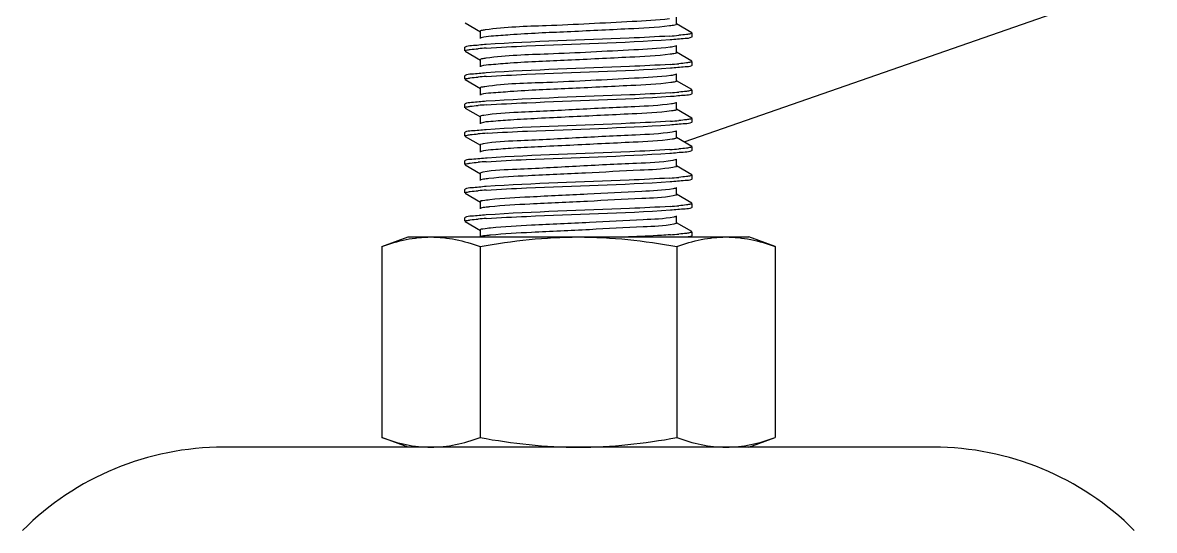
# Model space of a CAD drawing. Extents: x 1031190 to 1725648, y 733081 to 1571294.
# Drawn here: x 1133394 to 1134343, y 1248167 to 1248593 of the extents above; entities that cross this region are included whole.
import ezdxf

# ---------------------------------------------------------------- set-up
doc = ezdxf.new("R2010")
doc.units = 0
doc.header["$LTSCALE"] = 1000
doc.header["$MEASUREMENT"] = 0
doc.styles.get("Standard").update_dxf_attribs({"font": 'gbenor.shx', "bigfont": 'gbcbig.shx'})
doc.dimstyles.get("Standard").update_dxf_attribs({"dimtxt": 0.18, "dimasz": 0.18, "dimexe": 0.18, "dimexo": 0.0625, "dimgap": 0.09, "dimtad": 0, "dimtih": 1, "dimtoh": 1, "dimdec": 4, "dimzin": 0, "dimdsep": 46, "dimtxsty": 'Standard', "dimcen": 0.09, "dimadec": 0, "dimazin": 0, "dimtfac": 1, "dimtdec": 4, "dimtofl": 0, "dimtmove": 0, "dimatfit": 3, "dimfxl": 0, "dimtolj": 1, "dimtzin": 0, "dimarcsym": 0})

msp = doc.modelspace()

# ---------------------------------------------------------------- linework, layer by layer
at = {"linetype": 'Continuous'}
for p, q in [((1133764.71, 1248592.76), (1133777.64, 1248585.28)), ((1133942.1, 1248591.54), (1133942.1, 1248597.49)), ((1133777.38, 1248585.58), (1133777.38, 1248579.63)), ((1133954.76, 1248584.36), (1133941.84, 1248591.84)), ((1133954.99, 1248581.12), (1133954.99, 1248584.09)), ((1133954.99, 1248581.12), (1133954.99, 1248584.09)), ((1133942.1, 1248567.72), (1133942.1, 1248573.68)), ((1133954.76, 1248580.86), (1133954.99, 1248581.12)), ((1133764.71, 1248572.45), (1133764.49, 1248572.19)), ((1133764.49, 1248569.21), (1133764.49, 1248572.19)), ((1133764.49, 1248569.21), (1133764.49, 1248572.19)), ((1133764.71, 1248568.95), (1133777.64, 1248561.47)), ((1133954.76, 1248560.54), (1133941.84, 1248568.02)), ((1133777.38, 1248561.77), (1133777.38, 1248555.82)), ((1133954.76, 1248557.04), (1133954.99, 1248557.3)), ((1133954.99, 1248557.3), (1133954.99, 1248560.28)), ((1133954.99, 1248557.3), (1133954.99, 1248560.28)), ((1133764.71, 1248548.64), (1133764.49, 1248548.38)), ((1133764.49, 1248545.4), (1133764.49, 1248548.38)), ((1133764.49, 1248545.4), (1133764.49, 1248548.38)), ((1133764.71, 1248545.14), (1133777.64, 1248537.66)), ((1133942.1, 1248543.91), (1133942.1, 1248549.86)), ((1133777.38, 1248537.96), (1133777.38, 1248532)), ((1133954.76, 1248536.73), (1133941.84, 1248544.21)), ((1133954.99, 1248533.49), (1133954.99, 1248536.47)), ((1133954.99, 1248533.49), (1133954.99, 1248536.47)), ((1133954.76, 1248533.23), (1133954.99, 1248533.49)), ((1133764.71, 1248524.82), (1133764.49, 1248524.56)), ((1133764.49, 1248521.59), (1133764.49, 1248524.56)), ((1133764.49, 1248521.59), (1133764.49, 1248524.56)), ((1133764.71, 1248521.32), (1133777.64, 1248513.84)), ((1133954.76, 1248512.92), (1133941.84, 1248520.4)), ((1133942.1, 1248520.1), (1133942.1, 1248526.05)), ((1133777.38, 1248514.14), (1133777.38, 1248508.19)), ((1133778.12, 1248508.7), (1133777.64, 1248508.49)), ((1133954.76, 1248509.42), (1133954.99, 1248509.68)), ((1133954.99, 1248509.68), (1133954.99, 1248512.66)), ((1133954.99, 1248509.68), (1133954.99, 1248512.66)), ((1133764.71, 1248501.01), (1133764.49, 1248500.75)), ((1133764.49, 1248497.77), (1133764.49, 1248500.75)), ((1133764.49, 1248497.77), (1133764.49, 1248500.75)), ((1133942.1, 1248496.28), (1133942.1, 1248502.24)), ((1133764.71, 1248497.51), (1133777.64, 1248490.03)), ((1133777.38, 1248490.33), (1133777.38, 1248484.38)), ((1133954.76, 1248489.1), (1133941.84, 1248496.59)), ((1133954.99, 1248485.87), (1133954.99, 1248488.84)), ((1133954.99, 1248485.87), (1133954.99, 1248488.84)), ((1133778.07, 1248484.87), (1133777.64, 1248484.68)), ((1133954.76, 1248485.61), (1133954.99, 1248485.87)), ((1133764.71, 1248477.2), (1133764.49, 1248476.94)), ((1133764.49, 1248473.96), (1133764.49, 1248476.94)), ((1133764.49, 1248473.96), (1133764.49, 1248476.94)), ((1133764.71, 1248473.7), (1133777.64, 1248466.22)), ((1133954.76, 1248465.29), (1133941.84, 1248472.77)), ((1133942.1, 1248472.47), (1133942.1, 1248478.42)), ((1133777.38, 1248466.52), (1133777.38, 1248460.57)), ((1133778.03, 1248461.04), (1133777.64, 1248460.87)), ((1133954.76, 1248461.79), (1133954.99, 1248462.05)), ((1133954.99, 1248462.05), (1133954.99, 1248465.03)), ((1133954.99, 1248462.05), (1133954.99, 1248465.03)), ((1133764.71, 1248453.38), (1133764.49, 1248453.12)), ((1133764.49, 1248450.15), (1133764.49, 1248453.12)), ((1133764.49, 1248450.15), (1133764.49, 1248453.12)), ((1133942.1, 1248448.66), (1133942.1, 1248454.61)), ((1133764.71, 1248449.89), (1133777.64, 1248442.4)), ((1133777.38, 1248442.71), (1133777.38, 1248436.75)), ((1133954.76, 1248441.48), (1133941.84, 1248448.96)), ((1133954.99, 1248438.24), (1133954.99, 1248441.22)), ((1133954.99, 1248438.24), (1133954.99, 1248441.22)), ((1133954.76, 1248437.98), (1133954.99, 1248438.24)), ((1133764.71, 1248429.57), (1133764.49, 1248429.31)), ((1133764.49, 1248426.33), (1133764.49, 1248429.31)), ((1133764.49, 1248426.33), (1133764.49, 1248429.31)), ((1133764.71, 1248426.07), (1133777.64, 1248418.59)), ((1133954.76, 1248417.67), (1133941.84, 1248425.15)), ((1133942.1, 1248424.85), (1133942.1, 1248430.8)), ((1133694.76, 1248405.14), (1133716.86, 1248413.18)), ((1133716.86, 1248413.18), (1134002.62, 1248413.18)), ((1133777.38, 1248418.89), (1133777.38, 1248412.94)), ((1133954.76, 1248414.17), (1133954.99, 1248414.43)), ((1133954.99, 1248414.43), (1133954.99, 1248417.4)), ((1133954.99, 1248414.43), (1133954.99, 1248417.4)), ((1134024.72, 1248405.14), (1134002.62, 1248413.18)), ((1133694.76, 1248405.14), (1133694.76, 1248245.01)), ((1133777.25, 1248405.14), (1133777.25, 1248245.01)), ((1133942.23, 1248405.14), (1133942.23, 1248245.01)), ((1134024.72, 1248405.14), (1134024.72, 1248245.01)), ((1133716.86, 1248236.97), (1133694.76, 1248245.01)), ((1134002.62, 1248236.97), (1134024.72, 1248245.01)), ((1134157.4, 1248236.97), (1133562.08, 1248236.97))]:
    msp.add_line(p, q, dxfattribs=at)
for centre, radius, start, end in [((1133908.73, 1249001.7), 420.93, 273.75449, 274.80579), ((1133809.87, 1248162.52), 409.98, 93.82946, 94.80337), ((1133909.14, 1248972.82), 415.84, 273.78742, 274.80614), ((1133809.89, 1248138.51), 410.17, 93.82817, 94.80335), ((1133909.45, 1248945.07), 411.89, 273.81407, 274.8057), ((1133809.85, 1248115.2), 409.67, 93.83146, 94.80342), ((1133909.66, 1248918.68), 409.3, 273.83234, 274.80488), ((1133810.96, 1248077.39), 423.71, 93.73755, 94.80472), ((1133908.87, 1248904.77), 419.24, 273.76458, 274.80651), ((1133809.78, 1248068.38), 408.86, 93.83688, 94.80356), ((1133908.72, 1248882.82), 421.11, 273.75336, 274.80576), ((1133809.87, 1248043.47), 409.96, 93.82958, 94.80337), ((1133909.13, 1248853.9), 415.99, 273.7864, 274.80614), ((1133809.89, 1248019.45), 410.17, 93.82814, 94.80335), ((1133909.44, 1248826.11), 412, 273.81333, 274.80572), ((1133940.18, 1248491.97), 79.39, 277.02342, 277.41254), ((1133562.08, 1247998.84), 238.13, 90, 135), ((1134157.4, 1247998.84), 238.13, 45, 90)]:
    msp.add_arc(centre, radius, start, end, dxfattribs=at)
for points, knots in [([(1133936.15, 1248596.04), (1133925.76, 1248594.76), (1133891.23, 1248593.11), (1133839.79, 1248590.19), (1133798.54, 1248589.25), (1133781.65, 1248586.81)], [0, 0, 0, 0, 0.202876, 0.669154, 1, 1, 1, 1]), ([(1133781.65, 1248586.81), (1133781.03, 1248586.72), (1133779.82, 1248586.37), (1133777.38, 1248586.44), (1133777.38, 1248585.58)], [0, 0, 0, 0, 0.421667, 1, 1, 1, 1]), ([(1133936.15, 1248590.09), (1133924.76, 1248588.68), (1133896.05, 1248587.38), (1133851.54, 1248585.1), (1133813.02, 1248583.61), (1133789.15, 1248581.62), (1133780.97, 1248581.02), (1133778.31, 1248580.2)], [0, 0, 0, 0, 0.217625, 0.544216, 0.8461, 0.947285, 1, 1, 1, 1]), ([(1133942.1, 1248591.54), (1133942.1, 1248590.98), (1133939.11, 1248590.68), (1133937.64, 1248590.27), (1133936.15, 1248590.09)], [0, 0, 0, 0, 0.270415, 1, 1, 1, 1]), ([(1133954.99, 1248584.09), (1133954.99, 1248583.65), (1133952.66, 1248583.37), (1133951.49, 1248583.05), (1133950.31, 1248582.9)], [0, 0, 0, 0, 0.271198, 1, 1, 1, 1]), ([(1133782.43, 1248574.55), (1133778.33, 1248574.27), (1133772.58, 1248573.48), (1133766.31, 1248573.37), (1133764.72, 1248572.45)], [0, 0, 0, 0, 0.690263, 1, 1, 1, 1]), ([(1133778.31, 1248580.2), (1133778.18, 1248580.16), (1133777.95, 1248580.08), (1133777.73, 1248579.98), (1133777.64, 1248579.93)], [0, 0, 0, 0, 0.565619, 1, 1, 1, 1]), ([(1133936.3, 1248581.68), (1133924.98, 1248580.92), (1133873.69, 1248578.46), (1133822.34, 1248577.27), (1133782.43, 1248574.55)], [0, 0, 0, 0, 0.220924, 1, 1, 1, 1]), ([(1133782.49, 1248571.58), (1133793.72, 1248572.34), (1133845.09, 1248574.82), (1133896.52, 1248576.02), (1133936.61, 1248578.72)], [0, 0, 0, 0, 0.218842, 1, 1, 1, 1]), ([(1133936.61, 1248578.72), (1133940.81, 1248579.01), (1133946.7, 1248579.82), (1133953.13, 1248579.92), (1133954.76, 1248580.86)], [0, 0, 0, 0, 0.690723, 1, 1, 1, 1]), ([(1133764.49, 1248569.21), (1133764.49, 1248569.65), (1133766.78, 1248569.93), (1133767.93, 1248570.24), (1133769.09, 1248570.39)], [0, 0, 0, 0, 0.2715, 1, 1, 1, 1]), ([(1133936.75, 1248566.35), (1133925.49, 1248564.89), (1133896.75, 1248563.63), (1133852.06, 1248561.29), (1133813.17, 1248559.82), (1133789.1, 1248557.78), (1133780.87, 1248557.21), (1133778.24, 1248556.36)], [0, 0, 0, 0, 0.214495, 0.542113, 0.846143, 0.947723, 1, 1, 1, 1]), ([(1133936.75, 1248572.3), (1133926.63, 1248570.99), (1133892.41, 1248569.37), (1133840.95, 1248566.47), (1133799.44, 1248565.43), (1133782.19, 1248563.07)], [0, 0, 0, 0, 0.197813, 0.662661, 1, 1, 1, 1]), ([(1133941.84, 1248573.37), (1133941.63, 1248573.25), (1133939.97, 1248572.69), (1133938.24, 1248572.5), (1133936.75, 1248572.3)], [0, 0, 0, 0, 0.13831, 1, 1, 1, 1]), ([(1133942.1, 1248567.72), (1133942.1, 1248567.22), (1133939.44, 1248566.89), (1133938.09, 1248566.52), (1133936.75, 1248566.35)], [0, 0, 0, 0, 0.272046, 1, 1, 1, 1]), ([(1133782.19, 1248563.07), (1133780.98, 1248562.91), (1133779.75, 1248562.58), (1133777.38, 1248562.23), (1133777.38, 1248561.77)], [0, 0, 0, 0, 0.726158, 1, 1, 1, 1]), ([(1133778.24, 1248556.36), (1133778.12, 1248556.33), (1133777.92, 1248556.26), (1133777.72, 1248556.17), (1133777.64, 1248556.12)], [0, 0, 0, 0, 0.561102, 1, 1, 1, 1]), ([(1133936.61, 1248557.89), (1133925.31, 1248557.13), (1133873.94, 1248554.66), (1133822.5, 1248553.46), (1133782.49, 1248550.74)], [0, 0, 0, 0, 0.220148, 1, 1, 1, 1]), ([(1133782.5, 1248547.77), (1133793.76, 1248548.53), (1133845.21, 1248551.01), (1133896.72, 1248552.21), (1133936.85, 1248554.93)], [0, 0, 0, 0, 0.219113, 1, 1, 1, 1]), ([(1133936.85, 1248554.93), (1133941, 1248555.21), (1133946.81, 1248556.01), (1133953.15, 1248556.12), (1133954.76, 1248557.04)], [0, 0, 0, 0, 0.690473, 1, 1, 1, 1]), ([(1133954.99, 1248560.28), (1133954.99, 1248559.85), (1133952.69, 1248559.56), (1133951.53, 1248559.25), (1133950.37, 1248559.1)], [0, 0, 0, 0, 0.271414, 1, 1, 1, 1]), ([(1133764.49, 1248545.4), (1133764.49, 1248545.83), (1133766.78, 1248546.12), (1133767.94, 1248546.43), (1133769.09, 1248546.58)], [0, 0, 0, 0, 0.27149, 1, 1, 1, 1]), ([(1133782.49, 1248550.74), (1133778.38, 1248550.46), (1133772.61, 1248549.66), (1133766.32, 1248549.56), (1133764.72, 1248548.64)], [0, 0, 0, 0, 0.690329, 1, 1, 1, 1]), ([(1133937.32, 1248548.57), (1133927.18, 1248547.17), (1133892.43, 1248545.61), (1133840.53, 1248542.52), (1133798.52, 1248541.72), (1133781.35, 1248539.14)], [0, 0, 0, 0, 0.1966, 0.666503, 1, 1, 1, 1]), ([(1133941.84, 1248549.56), (1133941.65, 1248549.45), (1133940.18, 1248548.94), (1133938.64, 1248548.75), (1133937.32, 1248548.57)], [0, 0, 0, 0, 0.141712, 1, 1, 1, 1]), ([(1133781.35, 1248539.14), (1133780.77, 1248539.05), (1133779.64, 1248538.73), (1133777.37, 1248538.76), (1133777.38, 1248537.96)], [0, 0, 0, 0, 0.420714, 1, 1, 1, 1]), ([(1133937.32, 1248542.61), (1133926.2, 1248541.09), (1133897.46, 1248539.88), (1133852.6, 1248537.49), (1133813.35, 1248536.04), (1133789.07, 1248533.95), (1133780.79, 1248533.4), (1133778.17, 1248532.53)], [0, 0, 0, 0, 0.21122, 0.539778, 0.846003, 0.948056, 1, 1, 1, 1]), ([(1133942.1, 1248543.91), (1133942.1, 1248543.45), (1133939.74, 1248543.1), (1133938.52, 1248542.78), (1133937.32, 1248542.61)], [0, 0, 0, 0, 0.273972, 1, 1, 1, 1]), ([(1133954.99, 1248536.47), (1133954.99, 1248536.04), (1133952.71, 1248535.75), (1133951.56, 1248535.44), (1133950.41, 1248535.29)], [0, 0, 0, 0, 0.271556, 1, 1, 1, 1]), ([(1133782.5, 1248526.93), (1133778.38, 1248526.65), (1133772.61, 1248525.85), (1133766.32, 1248525.74), (1133764.72, 1248524.82)], [0, 0, 0, 0, 0.690341, 1, 1, 1, 1]), ([(1133778.17, 1248532.53), (1133778.07, 1248532.5), (1133777.89, 1248532.43), (1133777.71, 1248532.35), (1133777.64, 1248532.31)], [0, 0, 0, 0, 0.557022, 1, 1, 1, 1]), ([(1133782.47, 1248523.95), (1133793.75, 1248524.72), (1133845.26, 1248527.2), (1133896.84, 1248528.39), (1133937.01, 1248531.13)], [0, 0, 0, 0, 0.219209, 1, 1, 1, 1]), ([(1133936.85, 1248534.09), (1133925.57, 1248533.33), (1133874.12, 1248530.85), (1133822.61, 1248529.66), (1133782.5, 1248526.93)], [0, 0, 0, 0, 0.219564, 1, 1, 1, 1]), ([(1133937.01, 1248531.13), (1133941.12, 1248531.4), (1133946.88, 1248532.2), (1133953.16, 1248532.31), (1133954.76, 1248533.23)], [0, 0, 0, 0, 0.690297, 1, 1, 1, 1]), ([(1133764.49, 1248521.59), (1133764.49, 1248522.02), (1133766.77, 1248522.3), (1133767.93, 1248522.62), (1133769.08, 1248522.77)], [0, 0, 0, 0, 0.271516, 1, 1, 1, 1]), ([(1133937.86, 1248518.88), (1133926.89, 1248517.28), (1133898.17, 1248516.11), (1133860.7, 1248514.19), (1133826.71, 1248512.58), (1133804.75, 1248511.52), (1133789.07, 1248510.12), (1133780.73, 1248509.6), (1133778.12, 1248508.7)], [0, 0, 0, 0, 0.207809, 0.537231, 0.703413, 0.845703, 0.948297, 1, 1, 1, 1]), ([(1133937.86, 1248524.83), (1133927.66, 1248523.35), (1133900.84, 1248522.16), (1133857.92, 1248520.05), (1133815.74, 1248517.78), (1133789.86, 1248516.8), (1133780.4, 1248515.17)], [0, 0, 0, 0, 0.19601, 0.509345, 0.817487, 1, 1, 1, 1]), ([(1133941.84, 1248525.75), (1133941.67, 1248525.65), (1133940.38, 1248525.18), (1133939.02, 1248525), (1133937.86, 1248524.83)], [0, 0, 0, 0, 0.145431, 1, 1, 1, 1]), ([(1133942.1, 1248520.1), (1133942.1, 1248519.96), (1133940.62, 1248518.98), (1133939.21, 1248519.07), (1133937.86, 1248518.88)], [0, 0, 0, 0, 0.090838, 1, 1, 1, 1]), ([(1133780.4, 1248515.17), (1133779.63, 1248515.04), (1133778.8, 1248514.85), (1133777.38, 1248514.45), (1133777.38, 1248514.14)], [0, 0, 0, 0, 0.716441, 1, 1, 1, 1]), ([(1133937.01, 1248510.29), (1133925.74, 1248509.52), (1133874.22, 1248507.04), (1133822.64, 1248505.85), (1133782.47, 1248503.12)], [0, 0, 0, 0, 0.2192, 1, 1, 1, 1]), ([(1133783.34, 1248500.2), (1133794.58, 1248500.95), (1133845.6, 1248503.39), (1133896.68, 1248504.61), (1133936.39, 1248507.27)], [0, 0, 0, 0, 0.220605, 1, 1, 1, 1]), ([(1133936.39, 1248507.27), (1133940.65, 1248507.56), (1133946.61, 1248508.38), (1133953.11, 1248508.47), (1133954.76, 1248509.42)], [0, 0, 0, 0, 0.690936, 1, 1, 1, 1]), ([(1133954.99, 1248512.66), (1133954.99, 1248512.23), (1133952.72, 1248511.94), (1133951.57, 1248511.63), (1133950.43, 1248511.48)], [0, 0, 0, 0, 0.271623, 1, 1, 1, 1]), ([(1133764.49, 1248497.77), (1133764.49, 1248498.22), (1133766.84, 1248498.5), (1133768.03, 1248498.82), (1133769.21, 1248498.97)], [0, 0, 0, 0, 0.271042, 1, 1, 1, 1]), ([(1133782.47, 1248503.12), (1133778.36, 1248502.84), (1133772.6, 1248502.04), (1133766.32, 1248501.93), (1133764.72, 1248501.01)], [0, 0, 0, 0, 0.69031, 1, 1, 1, 1]), ([(1133938.37, 1248501.09), (1133928.23, 1248499.52), (1133901.21, 1248498.4), (1133857.88, 1248496.25), (1133815.35, 1248493.89), (1133789.3, 1248493.02), (1133779.95, 1248491.28)], [0, 0, 0, 0, 0.193902, 0.509761, 0.820177, 1, 1, 1, 1]), ([(1133941.84, 1248501.94), (1133941.46, 1248501.72), (1133940.28, 1248501.42), (1133939.12, 1248501.21), (1133938.37, 1248501.09)], [0, 0, 0, 0, 0.364713, 1, 1, 1, 1]), ([(1133779.95, 1248491.28), (1133779.3, 1248491.16), (1133778.56, 1248490.99), (1133777.38, 1248490.6), (1133777.38, 1248490.33)], [0, 0, 0, 0, 0.712361, 1, 1, 1, 1]), ([(1133938.37, 1248495.14), (1133927.56, 1248493.47), (1133898.87, 1248492.38), (1133861.36, 1248490.4), (1133827.08, 1248488.78), (1133804.89, 1248487.73), (1133789.08, 1248486.29), (1133780.67, 1248485.79), (1133778.07, 1248484.87)], [0, 0, 0, 0, 0.204274, 0.534495, 0.701868, 0.845261, 0.94846, 1, 1, 1, 1]), ([(1133942.1, 1248496.28), (1133942.1, 1248495.92), (1133940.31, 1248495.53), (1133939.31, 1248495.28), (1133938.37, 1248495.14)], [0, 0, 0, 0, 0.278852, 1, 1, 1, 1]), ([(1133954.99, 1248488.84), (1133954.99, 1248488.41), (1133952.68, 1248488.12), (1133951.51, 1248487.8), (1133950.34, 1248487.65)], [0, 0, 0, 0, 0.271302, 1, 1, 1, 1]), ([(1133783.34, 1248479.36), (1133779.03, 1248479.07), (1133772.98, 1248478.24), (1133766.39, 1248478.16), (1133764.72, 1248477.2)], [0, 0, 0, 0, 0.691189, 1, 1, 1, 1]), ([(1133782.42, 1248476.32), (1133793.61, 1248477.09), (1133844.9, 1248479.56), (1133896.24, 1248480.77), (1133936.29, 1248483.45)], [0, 0, 0, 0, 0.218367, 1, 1, 1, 1]), ([(1133936.39, 1248486.43), (1133925.19, 1248485.68), (1133874.18, 1248483.23), (1133823.1, 1248482.01), (1133783.34, 1248479.36)], [0, 0, 0, 0, 0.219765, 1, 1, 1, 1]), ([(1133936.29, 1248483.45), (1133940.57, 1248483.74), (1133946.56, 1248484.57), (1133953.1, 1248484.65), (1133954.76, 1248485.61)], [0, 0, 0, 0, 0.691035, 1, 1, 1, 1]), ([(1133764.49, 1248473.96), (1133764.49, 1248474.39), (1133766.77, 1248474.68), (1133767.92, 1248474.99), (1133769.07, 1248475.14)], [0, 0, 0, 0, 0.271561, 1, 1, 1, 1]), ([(1133938.85, 1248477.36), (1133928.82, 1248475.7), (1133901.7, 1248474.66), (1133858.1, 1248472.45), (1133815.23, 1248470.02), (1133788.98, 1248469.24), (1133779.67, 1248467.41)], [0, 0, 0, 0, 0.191149, 0.508776, 0.821496, 1, 1, 1, 1]), ([(1133938.85, 1248471.4), (1133929.83, 1248469.91), (1133905.3, 1248468.87), (1133864.9, 1248466.69), (1133822.59, 1248464.76), (1133795.59, 1248463.39), (1133784.67, 1248462.17)], [0, 0, 0, 0, 0.177542, 0.475313, 0.786662, 1, 1, 1, 1]), ([(1133941.84, 1248478.12), (1133941.51, 1248477.93), (1133940.49, 1248477.66), (1133939.49, 1248477.46), (1133938.85, 1248477.36)], [0, 0, 0, 0, 0.370671, 1, 1, 1, 1]), ([(1133942.1, 1248472.47), (1133942.1, 1248472.15), (1133940.56, 1248471.75), (1133939.67, 1248471.54), (1133938.85, 1248471.4)], [0, 0, 0, 0, 0.281956, 1, 1, 1, 1]), ([(1133779.67, 1248467.41), (1133779.09, 1248467.3), (1133778.42, 1248467.15), (1133777.38, 1248466.76), (1133777.38, 1248466.52)], [0, 0, 0, 0, 0.709245, 1, 1, 1, 1]), ([(1133784.67, 1248462.17), (1133783.9, 1248462.09), (1133781.68, 1248461.79), (1133779.41, 1248461.55), (1133778.03, 1248461.04)], [0, 0, 0, 0, 0.345692, 1, 1, 1, 1]), ([(1133936.29, 1248462.61), (1133924.97, 1248461.86), (1133873.68, 1248459.4), (1133822.33, 1248458.21), (1133782.42, 1248455.49)], [0, 0, 0, 0, 0.220951, 1, 1, 1, 1]), ([(1133936.6, 1248459.66), (1133940.8, 1248459.94), (1133946.7, 1248460.76), (1133953.13, 1248460.85), (1133954.76, 1248461.79)], [0, 0, 0, 0, 0.690732, 1, 1, 1, 1]), ([(1133954.99, 1248465.03), (1133954.99, 1248464.59), (1133952.66, 1248464.31), (1133951.48, 1248463.99), (1133950.31, 1248463.84)], [0, 0, 0, 0, 0.27119, 1, 1, 1, 1]), ([(1133764.49, 1248450.15), (1133764.49, 1248450.58), (1133766.78, 1248450.87), (1133767.93, 1248451.18), (1133769.09, 1248451.33)], [0, 0, 0, 0, 0.271501, 1, 1, 1, 1]), ([(1133782.42, 1248455.49), (1133778.32, 1248455.21), (1133772.58, 1248454.41), (1133766.31, 1248454.3), (1133764.72, 1248453.38)], [0, 0, 0, 0, 0.69026, 1, 1, 1, 1]), ([(1133782.49, 1248452.52), (1133793.72, 1248453.28), (1133845.09, 1248455.75), (1133896.52, 1248456.96), (1133936.6, 1248459.66)], [0, 0, 0, 0, 0.21883, 1, 1, 1, 1]), ([(1133939.29, 1248453.62), (1133930.56, 1248452.07), (1133906.41, 1248451.11), (1133866.35, 1248448.87), (1133823.85, 1248446.97), (1133796.53, 1248445.58), (1133785.37, 1248444.39)], [0, 0, 0, 0, 0.172452, 0.468288, 0.781567, 1, 1, 1, 1]), ([(1133941.84, 1248454.31), (1133941.55, 1248454.14), (1133940.69, 1248453.89), (1133939.83, 1248453.72), (1133939.29, 1248453.62)], [0, 0, 0, 0, 0.377326, 1, 1, 1, 1]), ([(1133785.37, 1248444.39), (1133783.37, 1248444.17), (1133781.47, 1248443.59), (1133777.37, 1248443.44), (1133777.38, 1248442.71)], [0, 0, 0, 0, 0.733301, 1, 1, 1, 1]), ([(1133939.29, 1248447.67), (1133930.56, 1248446.11), (1133906.41, 1248445.16), (1133866.35, 1248442.92), (1133823.85, 1248441.02), (1133796.53, 1248439.63), (1133785.37, 1248438.44)], [0, 0, 0, 0, 0.172452, 0.468288, 0.781567, 1, 1, 1, 1]), ([(1133942.1, 1248448.66), (1133942.1, 1248448.37), (1133940.79, 1248447.98), (1133940, 1248447.79), (1133939.29, 1248447.67)], [0, 0, 0, 0, 0.285684, 1, 1, 1, 1]), ([(1133954.99, 1248441.22), (1133954.99, 1248440.78), (1133952.69, 1248440.5), (1133951.53, 1248440.18), (1133950.37, 1248440.03)], [0, 0, 0, 0, 0.271408, 1, 1, 1, 1]), ([(1133782.49, 1248431.68), (1133778.37, 1248431.4), (1133772.61, 1248430.6), (1133766.32, 1248430.49), (1133764.72, 1248429.57)], [0, 0, 0, 0, 0.690327, 1, 1, 1, 1]), ([(1133785.37, 1248438.44), (1133784.39, 1248438.33), (1133781.84, 1248437.95), (1133779.06, 1248437.88), (1133777.64, 1248437.05)], [0, 0, 0, 0, 0.372857, 1, 1, 1, 1]), ([(1133936.6, 1248438.82), (1133925.3, 1248438.06), (1133873.93, 1248435.59), (1133822.5, 1248434.4), (1133782.49, 1248431.68)], [0, 0, 0, 0, 0.220171, 1, 1, 1, 1]), ([(1133782.5, 1248428.7), (1133793.76, 1248429.47), (1133845.21, 1248431.95), (1133896.72, 1248433.14), (1133936.84, 1248435.86)], [0, 0, 0, 0, 0.219107, 1, 1, 1, 1]), ([(1133936.84, 1248435.86), (1133940.99, 1248436.14), (1133946.81, 1248436.95), (1133953.15, 1248437.05), (1133954.76, 1248437.98)], [0, 0, 0, 0, 0.69048, 1, 1, 1, 1]), ([(1133764.49, 1248426.33), (1133764.49, 1248426.77), (1133766.78, 1248427.05), (1133767.94, 1248427.37), (1133769.09, 1248427.52)], [0, 0, 0, 0, 0.27149, 1, 1, 1, 1]), ([(1133939.71, 1248429.88), (1133931.27, 1248428.26), (1133907.51, 1248427.41), (1133867.81, 1248425.1), (1133825.12, 1248423.23), (1133797.5, 1248421.82), (1133786.09, 1248420.65)], [0, 0, 0, 0, 0.167345, 0.461239, 0.776453, 1, 1, 1, 1]), ([(1133939.71, 1248423.93), (1133931.27, 1248422.31), (1133907.51, 1248421.46), (1133867.81, 1248419.15), (1133825.12, 1248417.28), (1133797.5, 1248415.87), (1133786.09, 1248414.7)], [0, 0, 0, 0, 0.167345, 0.461239, 0.776453, 1, 1, 1, 1]), ([(1133941.84, 1248430.5), (1133941.59, 1248430.35), (1133940.87, 1248430.13), (1133940.15, 1248429.97), (1133939.71, 1248429.88)], [0, 0, 0, 0, 0.384795, 1, 1, 1, 1]), ([(1133942.1, 1248424.85), (1133942.1, 1248424.59), (1133941.01, 1248424.21), (1133940.31, 1248424.05), (1133939.71, 1248423.93)], [0, 0, 0, 0, 0.290187, 1, 1, 1, 1]), ([(1133694.76, 1248405.14), (1133701.45, 1248407.57), (1133714.97, 1248411.63), (1133729.06, 1248413.18), (1133736, 1248413.18)], [0, 0, 0, 0, 0.506411, 1, 1, 1, 1]), ([(1133736, 1248413.18), (1133742.94, 1248413.18), (1133757.04, 1248411.63), (1133770.56, 1248407.57), (1133777.25, 1248405.14)], [0, 0, 0, 0, 0.493589, 1, 1, 1, 1]), ([(1133777.25, 1248405.14), (1133790.85, 1248407.61), (1133818.24, 1248411.68), (1133845.91, 1248413.18), (1133859.74, 1248413.18)], [0, 0, 0, 0, 0.500036, 1, 1, 1, 1]), ([(1133786.09, 1248420.65), (1133783.92, 1248420.43), (1133781.86, 1248419.77), (1133777.37, 1248419.69), (1133777.38, 1248418.89)], [0, 0, 0, 0, 0.734146, 1, 1, 1, 1]), ([(1133786.09, 1248414.7), (1133785.02, 1248414.59), (1133782.23, 1248414.18), (1133779.18, 1248414.14), (1133777.64, 1248413.24)], [0, 0, 0, 0, 0.374818, 1, 1, 1, 1]), ([(1133859.74, 1248413.18), (1133873.57, 1248413.18), (1133901.24, 1248411.68), (1133928.62, 1248407.61), (1133942.23, 1248405.14)], [0, 0, 0, 0, 0.499964, 1, 1, 1, 1]), ([(1133936.84, 1248415.03), (1133934.39, 1248414.86), (1133922.68, 1248414.14), (1133910.96, 1248413.59), (1133901.7, 1248413.18)], [0, 0, 0, 0, 0.209715, 1, 1, 1, 1]), ([(1133942.23, 1248405.14), (1133948.92, 1248407.57), (1133962.44, 1248411.63), (1133976.53, 1248413.18), (1133983.47, 1248413.18)], [0, 0, 0, 0, 0.506411, 1, 1, 1, 1]), ([(1133954.99, 1248417.4), (1133954.99, 1248416.97), (1133952.71, 1248416.69), (1133951.56, 1248416.37), (1133950.41, 1248416.22)], [0, 0, 0, 0, 0.271552, 1, 1, 1, 1]), ([(1133950.42, 1248413.25), (1133950.96, 1248413.32), (1133952.4, 1248413.56), (1133953.94, 1248413.7), (1133954.76, 1248414.17)], [0, 0, 0, 0, 0.362796, 1, 1, 1, 1]), ([(1133983.47, 1248413.18), (1133990.41, 1248413.18), (1134004.51, 1248411.63), (1134018.03, 1248407.57), (1134024.72, 1248405.14)], [0, 0, 0, 0, 0.493589, 1, 1, 1, 1]), ([(1133694.76, 1248245.01), (1133701.45, 1248242.58), (1133714.97, 1248238.52), (1133729.06, 1248236.97), (1133736, 1248236.97)], [0, 0, 0, 0, 0.506411, 1, 1, 1, 1]), ([(1133736, 1248236.97), (1133742.94, 1248236.97), (1133757.04, 1248238.52), (1133770.56, 1248242.58), (1133777.25, 1248245.01)], [0, 0, 0, 0, 0.493589, 1, 1, 1, 1]), ([(1133777.25, 1248245.01), (1133790.85, 1248242.54), (1133818.24, 1248238.47), (1133845.91, 1248236.97), (1133859.74, 1248236.97)], [0, 0, 0, 0, 0.500036, 1, 1, 1, 1]), ([(1133859.74, 1248236.97), (1133873.57, 1248236.97), (1133901.24, 1248238.47), (1133928.62, 1248242.54), (1133942.23, 1248245.01)], [0, 0, 0, 0, 0.499964, 1, 1, 1, 1]), ([(1133942.23, 1248245.01), (1133948.92, 1248242.58), (1133962.44, 1248238.52), (1133976.53, 1248236.97), (1133983.47, 1248236.97)], [0, 0, 0, 0, 0.506411, 1, 1, 1, 1]), ([(1133983.47, 1248236.97), (1133990.41, 1248236.97), (1134004.51, 1248238.52), (1134018.03, 1248242.58), (1134024.72, 1248245.01)], [0, 0, 0, 0, 0.493589, 1, 1, 1, 1])]:
    msp.add_open_spline(points, degree=3, knots=knots, dxfattribs=at)
for points in [[(1133950.31, 1248582.9), (1133948.21, 1248582.63), (1133946.11, 1248582.44), (1133944, 1248582.26)], [(1133769.09, 1248570.39), (1133771.23, 1248570.67), (1133773.39, 1248570.87), (1133775.54, 1248571.06)], [(1133950.37, 1248559.1), (1133948.25, 1248558.82), (1133946.11, 1248558.62), (1133943.98, 1248558.44)], [(1133769.09, 1248546.58), (1133771.23, 1248546.86), (1133773.39, 1248547.06), (1133775.54, 1248547.24)], [(1133950.41, 1248535.29), (1133948.27, 1248535.01), (1133946.11, 1248534.81), (1133943.96, 1248534.63)], [(1133769.08, 1248522.77), (1133771.23, 1248523.05), (1133773.39, 1248523.25), (1133775.54, 1248523.43)], [(1133950.43, 1248511.48), (1133948.27, 1248511.2), (1133946.11, 1248511), (1133943.94, 1248510.81)], [(1133769.21, 1248498.97), (1133771.29, 1248499.24), (1133773.38, 1248499.43), (1133775.47, 1248499.61)], [(1133950.34, 1248487.65), (1133948.23, 1248487.38), (1133946.12, 1248487.19), (1133944, 1248487)], [(1133769.07, 1248475.14), (1133771.22, 1248475.42), (1133773.38, 1248475.62), (1133775.54, 1248475.8)], [(1133950.31, 1248463.84), (1133948.21, 1248463.57), (1133946.11, 1248463.37), (1133944, 1248463.19)], [(1133769.09, 1248451.33), (1133771.23, 1248451.61), (1133773.39, 1248451.81), (1133775.54, 1248451.99)], [(1133950.37, 1248440.03), (1133948.25, 1248439.76), (1133946.11, 1248439.56), (1133943.98, 1248439.38)], [(1133769.09, 1248427.52), (1133771.23, 1248427.8), (1133773.39, 1248428), (1133775.54, 1248428.18)], [(1133950.41, 1248416.22), (1133948.27, 1248415.95), (1133946.11, 1248415.75), (1133943.96, 1248415.56)]]:
    msp.add_open_spline(points, degree=3, dxfattribs=at)

# ---------------------------------------------------------------- leaders
msp.add_leader([(1133948.3, 1248492.84), (1135081.91, 1248887.72)], dimstyle='Standard', override={"dimgap": 20, "dimtad": 0})

doc.saveas('drawing.dxf')
